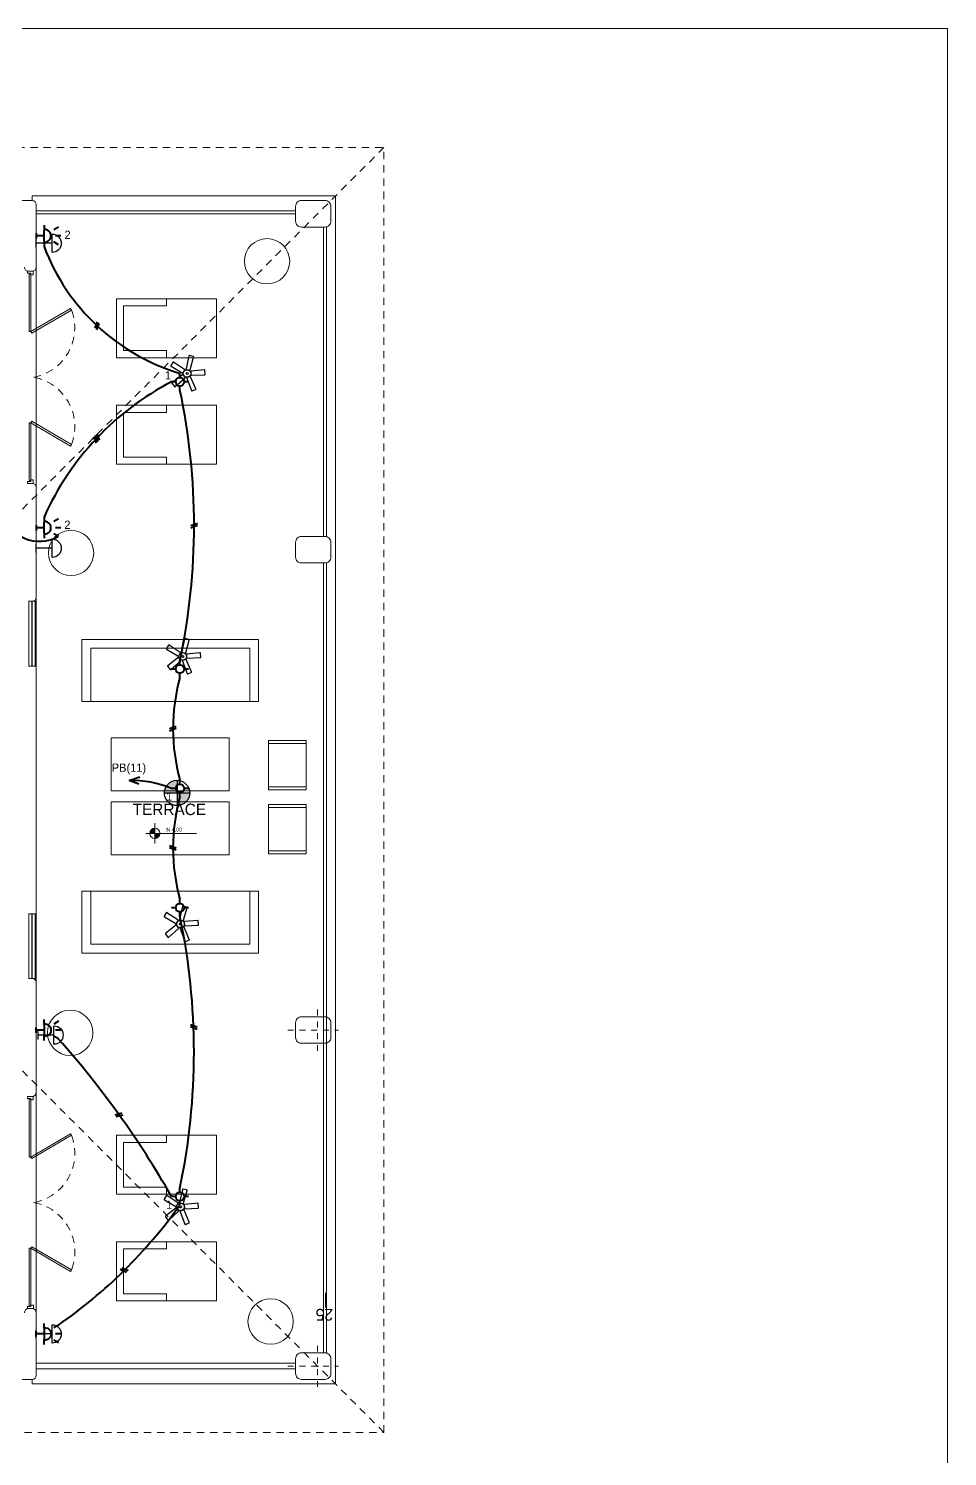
# Model space of a CAD drawing. Header units: metres. Extents: x 14 to 2416, y -346 to 476.
# Drawn here: x 153.9 to 169.49, y -87.38 to -63.15 of the extents above; entities that cross this region are included whole.
import ezdxf

# ---------------------------------------------------------------- set-up
doc = ezdxf.new("R2010")
doc.units = ezdxf.units.M
for name, pattern in [('0', [0]), ('CONTINUA', [0]), ('DASHED', [0.75, 0.5, -0.25]), ('HIDDEN2', [0.1875, 0.125, -0.0625])]:
    doc.linetypes.add(name, pattern=pattern)
doc.layers.get('0').update_dxf_attribs({"linetype": '0', "lineweight": 20})
doc.layers.get('Defpoints').update_dxf_attribs({"color": 6})
for name, color, linetype, lineweight in [('01_Mobiliario', 19, 'Continuous', 0), ('3.13 T.PRSENTACION', 252, 'CONTINUA', 0), ('A-ANNO-TEXT', 20, 'Continuous', 13), ('A-DOOR', 35, 'Continuous', 5), ('A-WALL', 250, 'Continuous', 20), ('E Salida Luces', 22, 'Continuous', 40), ('E Tuberia Emp Losa', 22, 'Continuous', 40), ('EJES', 43, 'DASHED', 0), ('MOBILIARIOS', 252, 'Continuous', 0), ('muros bajitos', 252, 'Continuous', 5), ('piso', 253, 'Continuous', 0), ('textos', 7, 'Continuous', 0)]:
    doc.layers.add(name, color=color, linetype=linetype, lineweight=lineweight)
doc.layers.add('MAVA Luminarias', color=1, linetype='Continuous')
doc.layers.add('Techos 1', color=7, linetype='HIDDEN2', lineweight=9, true_color=0x42391a)
doc.styles.add('CENTURY GOTHIC', font='GOTHIC.TTF')
doc.styles.add('ESC100-2mm', font='arial.ttf', dxfattribs={"height": 0.15})
doc.styles.get("Standard").update_dxf_attribs({"font": 'arial.ttf', "height": 0.1875})
doc.styles.add('TRESTRECE', font='')
doc.styles.get('TRESTRECE').set_extended_font_data('Champagne & Limousines')

# ---------------------------------------------------------------- blocks, each defined once
blk = doc.blocks.new('abanico mava')
at = {"layer": 'MAVA Luminarias', "linetype": 'ByBlock', "lineweight": -2, "extrusion": (4.64878e-10, 3.72215e-09, 1), "elevation": 0}
for points in [[(513803.102, 2035248.678), (513803.215, 2035249.086, 0.421374), (513803.203, 2035249.107), (513803.084, 2035249.136, 0.421374), (513803.064, 2035249.124), (513802.972, 2035248.71, 0.407089), (513802.984, 2035248.69), (513803.082, 2035248.666, 0.407089)], [(513802.921, 2035248.69), (513802.567, 2035248.923, 0.421374), (513802.544, 2035248.918), (513802.479, 2035248.814, 0.421374), (513802.485, 2035248.791), (513802.85, 2035248.576, 0.407089), (513802.873, 2035248.581), (513802.926, 2035248.667, 0.407089)], [(513802.993, 2035248.405), (513803.142, 2035248.008, 0.421374), (513803.164, 2035247.998), (513803.278, 2035248.044, 0.421374), (513803.287, 2035248.066), (513803.118, 2035248.455, 0.407089), (513803.096, 2035248.464), (513803.003, 2035248.426, 0.407089)]]:
    blk.add_lwpolyline(points, format="xyb", close=True, dxfattribs=at)
at = {"layer": 'MAVA Luminarias', "linetype": 'ByBlock', "lineweight": -2, "extrusion": (4.64878e-10, 3.72215e-09, 1)}
for points in [[(513802.854, 2035248.521), (513802.522, 2035248.257, 0.421374), (513802.52, 2035248.233), (513802.599, 2035248.139, 0.421374), (513802.623, 2035248.137), (513802.94, 2035248.418, 0.407089), (513802.942, 2035248.442), (513802.877, 2035248.519, 0.407089)], [(513803.147, 2035248.501), (513803.57, 2035248.521, 0.421374), (513803.586, 2035248.539), (513803.578, 2035248.661, 0.421374), (513803.559, 2035248.676), (513803.137, 2035248.636, 0.407089), (513803.122, 2035248.618), (513803.129, 2035248.517, 0.407089)]]:
    blk.add_lwpolyline(points, format="xyb", close=True, dxfattribs=at)
at = {"layer": 'MAVA Luminarias', "linetype": 'ByBlock', "lineweight": -2}
for radius in [0.123, 0.0335]:
    blk.add_circle((513803.004, 2035248.559), radius, dxfattribs=at)
blk = doc.blocks.new('lum decorativa')
at = {"layer": 'MAVA Luminarias', "ltscale": 0.3, "transparency": 33554687}
h = blk.add_hatch(color=82, dxfattribs=at)
h.paths.add_polyline_path([(513802.9376, 2035251.3382, 0.414214), (513802.8639, 2035251.2646), (513802.9376, 2035251.2646)])
h.paths.add_polyline_path([(513802.9376, 2035251.1909, 0.414214), (513803.0112, 2035251.2646), (513802.9376, 2035251.2646)])
at = {"layer": 'MAVA Luminarias', "color": 82, "ltscale": 0.3, "transparency": 33554687}
for p, q in [((513802.9376, 2035251.3382), (513802.9376, 2035251.1909)), ((513802.8639, 2035251.2646), (513803.0112, 2035251.2646))]:
    blk.add_line(p, q, dxfattribs=at)
blk.add_circle((513802.9376, 2035251.2646), 0.0737, dxfattribs=at)
blk = doc.blocks.new('SCONCE 1')
at = {"layer": 'MAVA Luminarias', "color": 5, "linetype": 'Continuous'}
for p, q in [((-1.374, 0.679), (-1.374, 1.191)), ((-1.374, 0.935), (-0.931, 0.935)), ((-0.931, 0.816), (-0.931, 1.054))]:
    blk.add_line(p, q, dxfattribs=at)
blk.add_arc((-1.374, 0.935), 0.256, 90, 270, dxfattribs=at)
blk = doc.blocks.new('A$C2f9b60d5')
at = {"layer": 'A-DOOR'}
for p, q in [((0, 0.101), (0.06, 0.101)), ((0, 0.101), (0, 0.001)), ((0.035, 0.001), (0, 0.001)), ((0.035, 0.061), (0.035, 0.001)), ((0.06, 0.061), (0.035, 0.061)), ((0.06, 0.061), (0.06, 0.101)), ((3.6, 0.1), (3.54, 0.1)), ((3.54, 0.06), (3.54, 0.1)), ((3.54, 0.06), (3.565, 0.06)), ((3.565, 0.06), (3.565, 0)), ((3.565, 0), (3.6, 0)), ((3.6, 0.1), (3.6, 0))]:
    blk.add_line(p, q, dxfattribs=at)
for points in [[(0.631, 0.734), (1.025, 0.06), (1.051, 0.076), (0.658, 0.749)], [(2.966, 0.734), (2.572, 0.06), (2.546, 0.075), (2.94, 0.749)], [(0.045, 0.061), (1.025, 0.06), (1.025, 0.03), (0.045, 0.03)], [(3.552, 0.06), (2.572, 0.06), (2.572, 0.03), (3.552, 0.03)]]:
    blk.add_lwpolyline(points, close=True, dxfattribs=at)
at = {"layer": 'A-DOOR', "linetype": 'HIDDEN2'}
for centre, start, end in [((0.96, -0.049), 10.7613, 110.7488), ((2.637, -0.049), 69.2325, 169.2199)]:
    blk.add_arc(centre, 0.854, start, end, dxfattribs=at)
blk = doc.blocks.new('PL BASE 2N NASAS 09')
at = {"layer": 'textos', "transparency": 33554534}
h = blk.add_hatch(color=256, dxfattribs=at)
h.dxf.hatch_style = 1
h.paths.add_polyline_path([(181.612, -15.862, 0.414214), (181.525, -15.949), (181.612, -15.949)])
h.paths.add_polyline_path([(181.698, -15.949), (181.612, -15.949), (181.612, -16.035, 0.414214)])
at = {"layer": 'A-DOOR'}
for points in [[(179.473, -12.012), (179.523, -12.012), (179.523, -13.112), (179.473, -13.112)], [(179.531, -12.012), (179.581, -12.012), (179.581, -13.112), (179.531, -13.112)], [(179.473, -18.412), (179.523, -18.412), (179.523, -17.312), (179.473, -17.312)], [(179.531, -18.412), (179.581, -18.412), (179.581, -17.312), (179.531, -17.312)]]:
    blk.add_lwpolyline(points, close=True, dxfattribs=at)
at = {"layer": 'A-WALL'}
for p, q in [((178.443, -5.212), (179.528, -5.212)), ((179.598, -5.282), (179.598, -6.342)), ((179.468, -6.412), (179.528, -6.412)), ((179.528, -6.412), (179.468, -6.412)), ((179.468, -10.012), (179.528, -10.012)), ((179.598, -10.074), (179.598, -11.942)), ((179.468, -12.012), (179.528, -12.012)), ((179.598, -18.482), (179.598, -20.355)), ((179.468, -20.412), (179.528, -20.412)), ((179.468, -24.012), (179.528, -24.012)), ((179.528, -24.012), (179.468, -24.012)), ((179.598, -25.142), (179.598, -24.082)), ((179.528, -25.212), (178.443, -25.212))]:
    blk.add_line(p, q, dxfattribs=at)
at = {"layer": 'A-WALL', "transparency": 33554684}
blk.add_line((179.468, -18.412), (179.528, -18.412), dxfattribs=at)
at = {"layer": 'A-WALL'}
for points in [[(184.498, -5.212), (184.098, -5.212, 0.414214), (183.998, -5.312), (183.998, -5.562, 0.414214), (184.098, -5.662), (184.498, -5.662, 0.414214), (184.598, -5.562), (184.598, -5.312, 0.414214)], [(184.498, -10.912), (184.098, -10.912, 0.414214), (183.998, -11.012), (183.998, -11.262, 0.414214), (184.098, -11.362), (184.498, -11.362, 0.414214), (184.598, -11.262), (184.598, -11.012, 0.414214)], [(184.498, -19.511), (184.098, -19.511, -0.414214), (183.998, -19.411), (183.998, -19.161, -0.414214), (184.098, -19.061), (184.498, -19.061, -0.414214), (184.598, -19.161), (184.598, -19.411, -0.414214)], [(184.498, -25.212), (184.098, -25.212, -0.414214), (183.998, -25.112), (183.998, -24.862, -0.414214), (184.098, -24.762), (184.498, -24.762, -0.414214), (184.598, -24.862), (184.598, -25.112, -0.414214)]]:
    blk.add_lwpolyline(points, format="xyb", close=True, dxfattribs=at)
for centre, start, end in [((179.528, -5.282), 0, 90), ((179.468, -6.342), 180, 270), ((179.528, -6.342), 270, 0), ((179.528, -10.082), 0, 90), ((179.528, -11.942), 270, 0.0062), ((179.528, -18.482), 0, 90), ((179.528, -20.342), 270, 360), ((179.468, -24.082), 90, 180), ((179.528, -24.082), 0, 90), ((179.528, -25.142), 270, 0)]:
    blk.add_arc(centre, 0.07, start, end, dxfattribs=at)
at = {"layer": 'muros bajitos'}
for p, q in [((183.998, -5.389), (179.598, -5.389)), ((183.998, -5.437), (179.598, -5.437)), ((184.474, -5.662), (184.474, -10.912)), ((184.524, -5.658), (184.524, -10.915)), ((184.474, -11.362), (184.474, -24.762)), ((184.524, -11.358), (184.524, -24.765)), ((183.998, -24.935), (179.598, -24.935)), ((183.998, -25.035), (179.598, -25.035))]:
    blk.add_line(p, q, dxfattribs=at)
at = {"layer": 'piso'}
for p, q in [((179.528, -5.135), (184.673, -5.135)), ((179.528, -5.212), (179.528, -5.135)), ((184.673, -5.135), (184.673, -25.289)), ((179.598, -6.349), (179.598, -10.074)), ((179.598, -11.942), (179.598, -18.482)), ((179.598, -24.074), (179.598, -20.349)), ((179.528, -25.212), (179.528, -25.289)), ((179.528, -25.289), (184.673, -25.289))]:
    blk.add_line(p, q, dxfattribs=at)
at = {"layer": 'Techos 1'}
for p, q in [((157.448, -4.312), (185.498, -4.312)), ((185.498, -4.312), (178.873, -10.937)), ((185.498, -26.112), (185.498, -4.312)), ((185.498, -26.112), (178.873, -19.487)), ((160.048, -26.112), (185.498, -26.112))]:
    blk.add_line(p, q, dxfattribs=at)
at = {"layer": 'textos'}
for p, q in [((181.458, -15.949), (182.319, -15.949)), ((181.612, -15.775), (181.612, -16.123))]:
    blk.add_line(p, q, dxfattribs=at)
blk.add_circle((181.612, -15.949), 0.0865, dxfattribs=at)
at = {"color": 1, "rotation": 270}
blk.add_blockref('A$C2f9b60d5', (179.447, -6.412), dxfattribs=at)
at = {"color": 1, "xscale": -1, "rotation": 270}
blk.add_blockref('A$C2f9b60d5', (179.448, -24.012), dxfattribs=at)
at = {"layer": 'textos', "insert": (180.154, -15.642), "char_height": 0.195, "width": 3.40488, "attachment_point": 7}
blk.add_mtext('\\pxqc;{\\fChampagne & Limousines|b0|i0|c0|p34;TERRACE }', dxfattribs=at)
at = {"layer": 'textos', "insert": (181.805, -15.853), "char_height": 0.065, "attachment_point": 1, "style": 'ESC100-2mm'}
blk.add_mtext_dynamic_manual_height_columns('{\\Ftxt|c0;N 4.00}', width=2.21694, gutter_width=0.5, heights=[0], dxfattribs=at)
blk = doc.blocks.new('PL MUEBLES 2N NASAS 09')
at = {"layer": '01_Mobiliario'}
for p, q in [((230.786, 47.305), (232.786, 47.305)), ((230.786, 47.305), (230.786, 46.405)), ((230.786, 46.405), (232.786, 46.405))]:
    blk.add_line(p, q, dxfattribs=at)
at = {"layer": '3.13 T.PRSENTACION', "transparency": 33554508}
blk.add_line((234.419, 38.973), (234.419, 38.723), dxfattribs=at)
at = {"layer": 'EJES', "ltscale": 0.03}
for p, q in [((234.287, 43.077), (234.287, 43.802)), ((233.779, 43.431), (234.641, 43.431)), ((234.287, 37.376), (234.287, 38.101)), ((233.779, 37.73), (234.641, 37.73))]:
    blk.add_line(p, q, dxfattribs=at)
at = {"layer": 'MOBILIARIOS'}
for p, q in [((230.872, 54.838), (230.872, 55.838)), ((230.872, 55.838), (232.572, 55.838)), ((230.992, 54.958), (230.992, 55.718)), ((231.722, 55.718), (230.992, 55.718)), ((231.722, 55.838), (231.722, 55.718)), ((232.572, 55.838), (232.572, 54.838)), ((232.572, 54.838), (230.872, 54.838)), ((231.722, 54.958), (230.992, 54.958)), ((231.722, 54.838), (231.722, 54.958)), ((230.872, 53.03), (230.872, 54.03)), ((230.872, 54.03), (232.572, 54.03)), ((231.722, 54.03), (231.722, 53.91)), ((232.572, 54.03), (232.572, 53.03)), ((230.992, 53.15), (230.992, 53.91)), ((231.722, 53.91), (230.992, 53.91)), ((231.722, 53.15), (230.992, 53.15)), ((231.722, 53.03), (231.722, 53.15)), ((232.572, 53.03), (230.872, 53.03)), ((230.286, 49.008), (230.286, 50.058)), ((230.286, 50.058), (233.286, 50.058)), ((230.436, 49.008), (230.436, 49.908)), ((230.436, 49.908), (233.136, 49.908)), ((233.136, 49.908), (233.136, 49.008)), ((233.286, 50.058), (233.286, 49.008)), ((233.286, 49.008), (230.286, 49.008)), ((230.786, 48.389), (232.786, 48.389)), ((230.786, 48.389), (230.786, 47.489)), ((232.786, 47.489), (232.786, 48.389)), ((234.092, 48.291), (233.451, 48.291)), ((233.452, 48.341), (233.452, 47.511)), ((234.092, 48.341), (233.452, 48.341)), ((233.452, 48.341), (233.452, 47.511)), ((234.092, 47.506), (234.092, 48.336)), ((234.092, 47.506), (234.092, 48.336)), ((230.786, 47.489), (232.786, 47.489)), ((233.452, 47.556), (234.092, 47.556)), ((233.452, 47.506), (234.092, 47.506)), ((232.786, 46.405), (232.786, 47.305)), ((234.092, 47.257), (233.452, 47.257)), ((233.452, 47.257), (233.452, 46.427)), ((234.092, 46.421), (234.092, 47.251)), ((234.092, 47.207), (233.451, 47.207)), ((233.452, 46.472), (234.092, 46.471)), ((233.452, 46.421), (234.092, 46.421)), ((233.286, 45.787), (230.286, 45.787)), ((230.286, 45.787), (230.286, 44.737)), ((230.436, 45.787), (230.436, 44.887)), ((233.136, 44.887), (233.136, 45.787)), ((233.286, 44.737), (233.286, 45.787)), ((230.436, 44.887), (233.136, 44.887)), ((230.286, 44.737), (233.286, 44.737)), ((230.872, 40.645), (230.872, 41.645)), ((230.872, 41.645), (232.572, 41.645)), ((230.992, 40.765), (230.992, 41.525)), ((231.722, 41.525), (230.992, 41.525)), ((231.722, 41.645), (231.722, 41.525)), ((232.572, 41.645), (232.572, 40.645)), ((231.722, 40.765), (230.992, 40.765)), ((231.722, 40.645), (231.722, 40.765)), ((232.572, 40.645), (230.872, 40.645)), ((230.872, 38.838), (230.872, 39.838)), ((230.872, 39.838), (232.572, 39.838)), ((231.722, 39.838), (231.722, 39.718)), ((232.572, 39.838), (232.572, 38.838)), ((230.992, 38.958), (230.992, 39.718)), ((231.722, 39.718), (230.992, 39.718)), ((232.572, 38.838), (230.872, 38.838)), ((231.722, 38.958), (230.992, 38.958)), ((231.722, 38.838), (231.722, 38.958))]:
    blk.add_line(p, q, dxfattribs=at)
for points in [[(233.452, 48.341), (234.092, 48.341), (234.092, 47.506), (233.452, 47.506)], [(233.452, 47.257), (234.092, 47.257), (234.092, 46.421), (233.452, 46.421)]]:
    blk.add_lwpolyline(points, close=True, dxfattribs=at)
at = {"layer": 'piso'}
for centre in [(233.428, 56.474), (230.103, 51.526), (230.088, 43.384), (233.489, 38.486)]:
    blk.add_circle(centre, 0.385, dxfattribs=at)
blk.add_blockref('PL BASE 2N NASAS 09', (49.914, 62.717))
at = {"layer": '3.13 T.PRSENTACION', "transparency": 33554508, "insert": (234.549, 38.501), "char_height": 0.2, "attachment_point": 1, "rotation": 180, "style": 'TRESTRECE'}
blk.add_mtext_dynamic_manual_height_columns('25', width=1.29242, gutter_width=1, heights=[0], dxfattribs=at)
blk = doc.blocks.new('A$C595364de')
blk.add_blockref('PL MUEBLES 2N NASAS 09', (-199.562, -36.605))
blk = doc.blocks.new('*U500')
at = {"layer": 'E Salida Luces', "linetype": 'Continuous'}
for p, q in [((-0.358, 0.001), (-0.18, 0.001)), ((0, 0.358), (0, 0.181)), ((0.18, 0.001), (0.358, 0.001)), ((0, -0.179), (0, -0.357))]:
    blk.add_line(p, q, dxfattribs=at)
blk.add_circle((0, 0.001), 0.18, dxfattribs=at)
blk = doc.blocks.new('*U370')
for p, q in [((0.03, 1.37), (-1.05, -1.48)), ((0.99, 1.37), (-0.09, -1.48))]:
    blk.add_line(p, q)
blk = doc.blocks.new('*U663')
at = {"xscale": 0.03937007874015749, "yscale": 0.03937007874015749, "zscale": 0.03937007874015749, "rotation": 0.5643749801116988}
blk.add_blockref('*U370', (0.001, 0.002), dxfattribs=at)
blk = doc.blocks.new('*U589')
at = {"xscale": 0.03937007874015749, "yscale": 0.03937007874015749, "zscale": 0.03937007874015749, "rotation": 359.5866848857359}
blk.add_blockref('*U370', (0.001, 0.002), dxfattribs=at)
blk = doc.blocks.new('*U386')
at = {"layer": 'E Salida Luces'}
for p, q in [((-0.625, 0.25), (-0.498, 0.171)), ((-0.223, 0.15), (-0.223, 0.3)), ((-0.223, 0.15), (-0.223, -0.15)), ((-0.223, 0), (0, 0)), ((0, -0.075), (0, 0.075)), ((-0.697, 0), (-0.547, 0)), ((-0.625, -0.25), (-0.498, -0.171)), ((-0.223, -0.3), (-0.223, -0.15))]:
    blk.add_line(p, q, dxfattribs=at)
blk.add_arc((-0.235, 0), 0.181, 86.1195, 273.8805, dxfattribs=at)
blk = doc.blocks.new('*U713')
at = {"xscale": 0.0393700787401575, "yscale": 0.0393700787401575, "zscale": 0.0393700787401575, "rotation": 312.4871306595004}
blk.add_blockref('*U370', (0.002, 0.001), dxfattribs=at)
blk = doc.blocks.new('*U720')
at = {"xscale": 0.03937007874015751, "yscale": 0.03937007874015751, "zscale": 0.03937007874015751, "rotation": 35.8363420419762}
blk.add_blockref('*U370', (0, 0.003), dxfattribs=at)
blk = doc.blocks.new('*U700')
at = {"xscale": 0.0393700787401575, "yscale": 0.0393700787401575, "zscale": 0.0393700787401575, "rotation": 90.33567686408225}
blk.add_blockref('*U370', (-0.002, 0.001), dxfattribs=at)
blk = doc.blocks.new('*U719')
at = {"xscale": 0.03937007874015751, "yscale": 0.03937007874015751, "zscale": 0.03937007874015751, "rotation": 225.1139688282181}
blk.add_blockref('*U370', (0.001, -0.002), dxfattribs=at)
blk = doc.blocks.new('*U768')
at = {"layer": 'E Tuberia Emp Losa', "linetype": 'Continuous'}
for p, q in [((-0.046, 0.215), (0, 0)), ((0, 0), (0.112, 0.206))]:
    blk.add_line(p, q, dxfattribs=at)

msp = doc.modelspace()

# ---------------------------------------------------------------- linework, layer by layer
at = {"layer": 'Defpoints', "lineweight": 13}
msp.add_lwpolyline([(113.19, -63.154), (169.488, -63.154), (169.488, -103.943), (113.19, -103.943)], close=True, dxfattribs=at)
at = {"layer": 'E Salida Luces'}
for centre, radius, start, end in [((157.489, -65.596), 3.558, 200.6565, 253.2723), ((158.536, -73.398), 4.793, 117.5108, 155.9134), ((145.646, -71.583), 11.06, 348.0287, 11.9713), ((154.084, -71.199), 0.655, 194.8607, 299.0184), ((159.558, -75.033), 3.212, 164.3019, 195.6981), ((155.63, -77.733), 1.824, 67.7084, 90.7747), ((159.558, -77.057), 3.212, 164.3019, 195.6981), ((145.454, -80.519), 11.25, 348.1669, 11.8331), ((142.696, -90.726), 15.679, 29.6515, 41.7047), ((149.566, -78.192), 8.474, 304.7983, 324.5031)]:
    msp.add_arc(centre, radius, start, end, dxfattribs=at)

# ---------------------------------------------------------------- block references
at = {"layer": 'A-ANNO-TEXT'}
msp.add_blockref('A$C595364de', (124.077, -86.971), dxfattribs=at)
at = {"layer": 'E Salida Luces', "color": 1, "xscale": 0.6, "yscale": 0.6, "zscale": 0.6, "rotation": 180}
for p in [(154.027, -66.671), (154.027, -71.622)]:
    msp.add_blockref('*U386', p, dxfattribs=at)
at = {"layer": 'E Salida Luces', "xscale": 0.4, "yscale": 0.4, "zscale": 0.4, "rotation": 180}
for p in [(156.465, -69.146), (156.465, -74.02), (156.465, -76.045), (156.465, -78.069), (156.465, -82.969)]:
    msp.add_blockref('*U500', p, dxfattribs=at)
at = {"layer": 'E Salida Luces', "color": 1, "xscale": -0.6, "yscale": 0.6, "zscale": 0.6}
for p in [(154.027, -80.145), (154.027, -85.301)]:
    msp.add_blockref('*U386', p, dxfattribs=at)
at = {"layer": 'E Tuberia Emp Losa'}
for name, p, xscale, yscale, zscale, rotation in [('*U713', (155.061, -68.197), -0.9842519685039484, 0.9842519685039484, 0.9842519685039484, 90), ('*U713', (155.034, -70.121), 0.9842519685039484, 0.9842519685039484, 0.9842519685039484, 90.00000000000001), ('*U713', (155.061, -70.096), 0.9842519685039484, 0.9842519685039484, 0.9842519685039484, 90.00000000000001), ('*U700', (156.706, -71.583), -0.9842519685039484, 0.9842519685039484, 0.9842519685039484, 180), ('*U663', (156.345, -75.033), -0.9842519685039484, 0.9842519685039484, 0.9842519685039484, 270), ('*U768', (155.605, -75.909), -0.799999999999992, 0.799999999999992, 0.799999999999992, 259.802668622166), ('*U663', (156.345, -77.057), 0.9842519685039484, 0.9842519685039484, 0.9842519685039484, 270), ('*U589', (156.701, -80.094), 0.9842519685039484, 0.9842519685039484, 0.9842519685039484, 270), ('*U720', (155.432, -81.582), 0.9842519685039484, 0.9842519685039484, 0.9842519685039484, 90.00000000000001), ('*U719', (155.521, -84.221), -0.9842519685039484, 0.9842519685039484, 0.9842519685039484, 90)]:
    msp.add_blockref(name, p, dxfattribs=dict(at, xscale=xscale, yscale=yscale, zscale=zscale, rotation=rotation))
at = {"layer": 'MAVA Luminarias', "color": 251, "xscale": -0.6101999921123585, "yscale": 0.6101999921123585, "zscale": 0.6101999921123585}
for p in [(153.458, -67.367), (153.458, -72.541), (153.489, -80.801), (153.458, -85.871)]:
    msp.add_blockref('SCONCE 1', p, dxfattribs=at)
at = {"layer": 'MAVA Luminarias', "xscale": 0.5267524126646371, "yscale": 0.5267524126646371, "zscale": 0.5267524126646371}
for p in [(-270490.385, -1072141.095), (-270490.459, -1072145.895), (-270490.497, -1072150.435), (-270490.497, -1072155.235)]:
    msp.add_blockref('abanico mava', p, dxfattribs=at)
at = {"layer": 'MAVA Luminarias', "color": 82, "xscale": 2.91286913078865, "yscale": 2.91286913078865, "zscale": 2.91286913078865}
msp.add_blockref('lum decorativa', (-1496484.3, -5928496.705), dxfattribs=at)

# ---------------------------------------------------------------- texts
at = {"layer": 'E Tuberia Emp Losa', "char_height": 0.14, "attachment_point": 5, "style": 'CENTURY GOTHIC'}
for s, insert, width in [('2 ', (154.559, -66.653), 0.27681), ('1 ', (156.263, -69.037), 0.27681), ('2 ', (154.557, -71.572), 0.27681), ('PB(11) ', (155.6, -75.715), 0.58376), ('1 ', (156.282, -76.183), 0.27681), ('1 ', (156.282, -83.108), 0.27681)]:
    msp.add_mtext(s, dxfattribs=dict(at, insert=insert, width=width))

doc.saveas('drawing.dxf')
